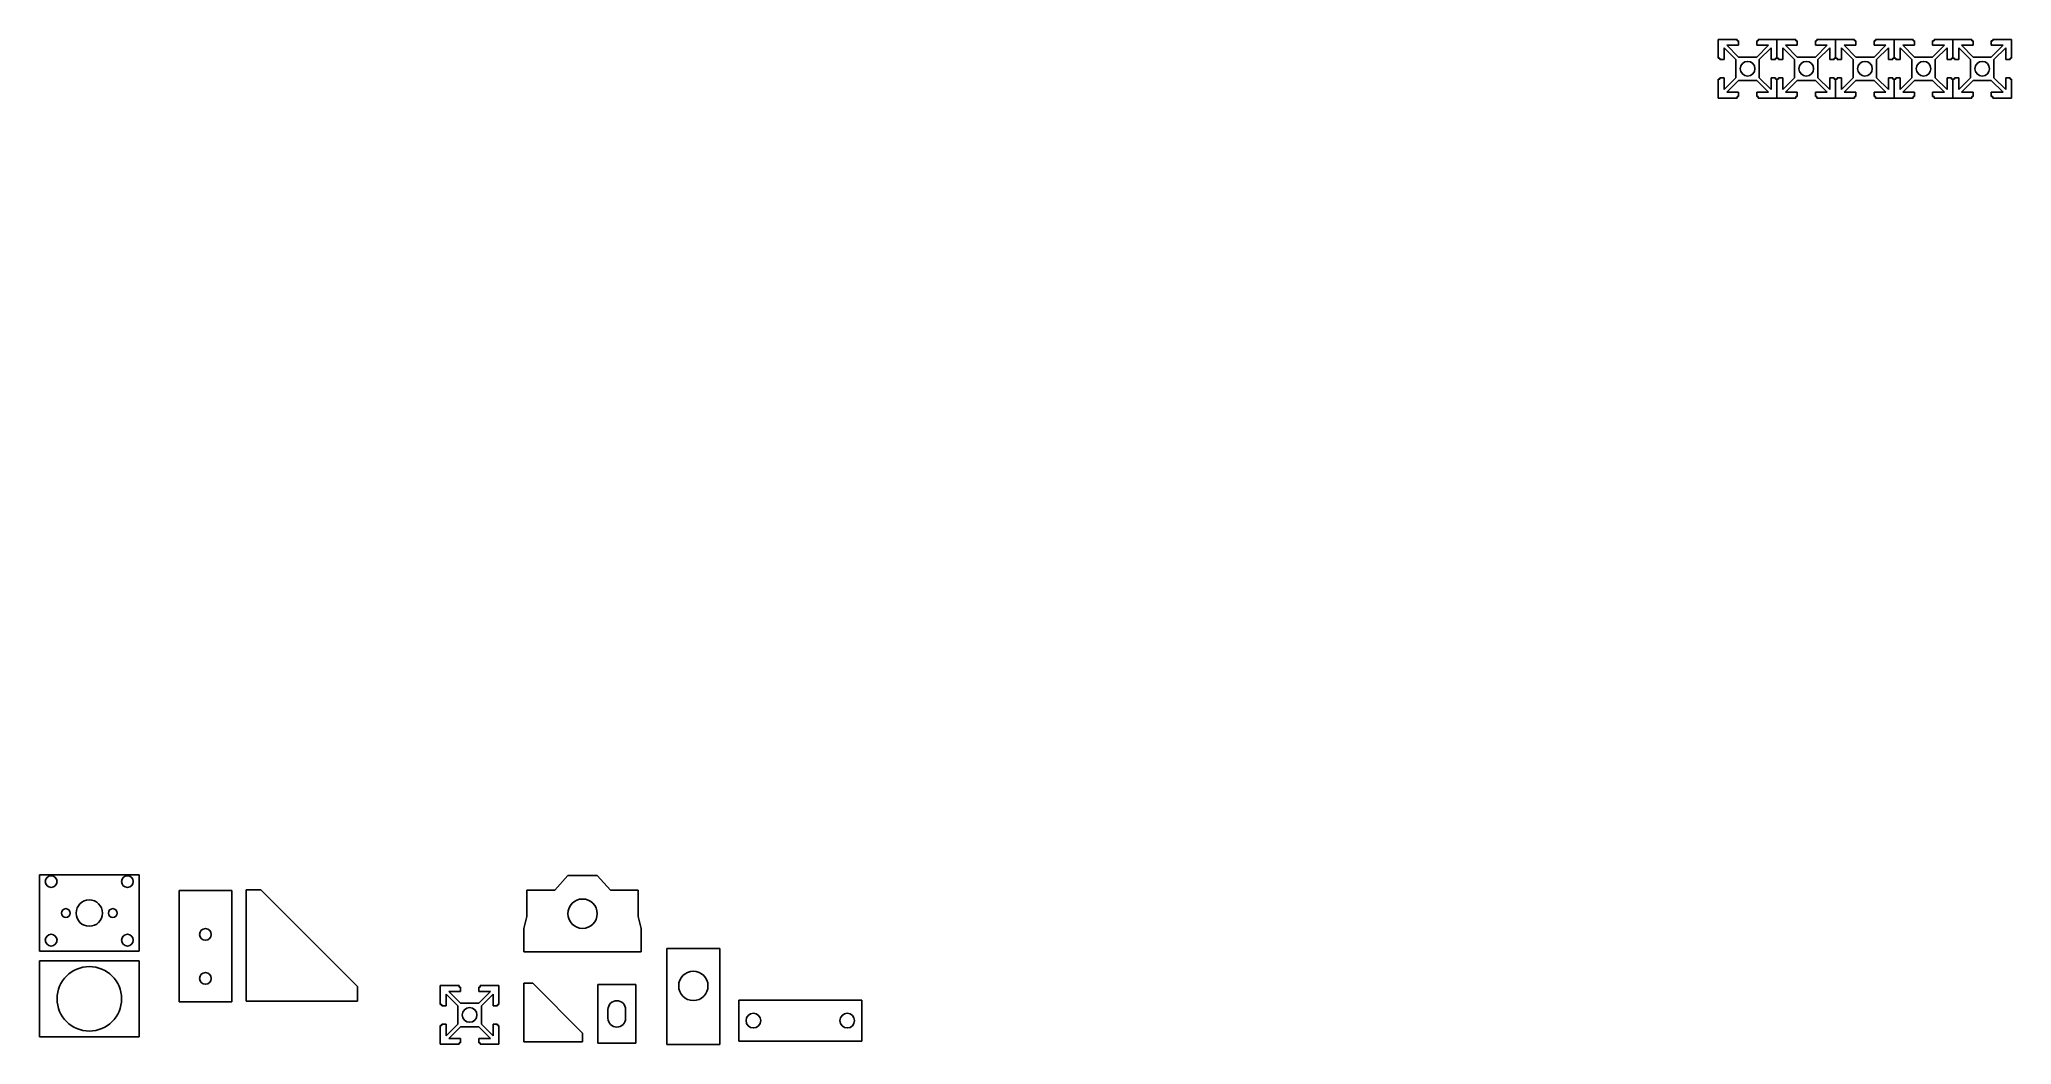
# Model space of a CAD drawing. Header units: inches. Extents: x -344 to 328, y -30 to 313.
import ezdxf

# ---------------------------------------------------------------- set-up
doc = ezdxf.new("R2010")
doc.units = ezdxf.units.IN
doc.header["$MEASUREMENT"] = 0

msp = doc.modelspace()

# ---------------------------------------------------------------- linework, layer by layer
for p, q in [((234.8, 312.79, 280), (228.4, 312.79, 280)), ((228.4, 306.39, 280), (228.4, 312.79, 280)), ((230.4, 305.89, 280), (230.4, 309.89, 280)), ((230.4, 309.89, 280), (234.4, 305.89, 280)), ((235.3, 310.79, 280), (231.3, 310.79, 280)), ((231.3, 310.79, 280), (235.3, 306.79, 280)), ((234.8, 312.79, 280), (234.8, 312.29, 280)), ((234.8, 312.29, 280), (235.3, 312.29, 280)), ((235.3, 312.29, 280), (235.3, 310.79, 280)), ((242, 312.29, 280), (241.5, 312.29, 280)), ((241.5, 312.29, 280), (241.5, 310.79, 280)), ((241.5, 310.79, 280), (245.5, 310.79, 280)), ((245.5, 310.79, 280), (241.5, 306.79, 280)), ((242, 312.79, 280), (248.4, 312.79, 280)), ((242, 312.79, 280), (242, 312.29, 280)), ((246.4, 309.89, 280), (242.4, 305.89, 280)), ((246.4, 305.89, 280), (246.4, 309.89, 280)), ((254.8, 312.79, 280), (248.4, 312.79, 280)), ((248.4, 306.39, 280), (248.4, 312.79, 280)), ((248.4, 306.39, 280), (248.4, 312.79, 280)), ((250.4, 305.89, 280), (250.4, 309.89, 280)), ((250.4, 309.89, 280), (254.4, 305.89, 280)), ((255.3, 310.79, 280), (251.3, 310.79, 280)), ((251.3, 310.79, 280), (255.3, 306.79, 280)), ((254.8, 312.79, 280), (254.8, 312.29, 280)), ((254.8, 312.29, 280), (255.3, 312.29, 280)), ((255.3, 312.29, 280), (255.3, 310.79, 280)), ((262, 312.29, 280), (261.5, 312.29, 280)), ((261.5, 312.29, 280), (261.5, 310.79, 280)), ((261.5, 310.79, 280), (265.5, 310.79, 280)), ((265.5, 310.79, 280), (261.5, 306.79, 280)), ((262, 312.79, 280), (268.4, 312.79, 280)), ((262, 312.79, 280), (262, 312.29, 280)), ((266.4, 309.89, 280), (262.4, 305.89, 280)), ((266.4, 305.89, 280), (266.4, 309.89, 280)), ((274.8, 312.79, 280), (268.4, 312.79, 280)), ((268.4, 306.39, 280), (268.4, 312.79, 280)), ((268.4, 306.39, 280), (268.4, 312.79, 280)), ((270.4, 305.89, 280), (270.4, 309.89, 280)), ((270.4, 309.89, 280), (274.4, 305.89, 280)), ((275.3, 310.79, 280), (271.3, 310.79, 280)), ((271.3, 310.79, 280), (275.3, 306.79, 280)), ((274.8, 312.79, 280), (274.8, 312.29, 280)), ((274.8, 312.29, 280), (275.3, 312.29, 280)), ((275.3, 312.29, 280), (275.3, 310.79, 280)), ((282, 312.29, 280), (281.5, 312.29, 280)), ((281.5, 312.29, 280), (281.5, 310.79, 280)), ((281.5, 310.79, 280), (285.5, 310.79, 280)), ((285.5, 310.79, 280), (281.5, 306.79, 280)), ((282, 312.79, 280), (288.4, 312.79, 280)), ((282, 312.79, 280), (282, 312.29, 280)), ((286.4, 309.89, 280), (282.4, 305.89, 280)), ((286.4, 305.89, 280), (286.4, 309.89, 280)), ((294.8, 312.79, 280), (288.4, 312.79, 280)), ((288.4, 306.39, 280), (288.4, 312.79, 280)), ((288.4, 306.39, 280), (288.4, 312.79, 280)), ((290.4, 305.89, 280), (290.4, 309.89, 280)), ((290.4, 309.89, 280), (294.4, 305.89, 280)), ((295.3, 310.79, 280), (291.3, 310.79, 280)), ((291.3, 310.79, 280), (295.3, 306.79, 280)), ((294.8, 312.79, 280), (294.8, 312.29, 280)), ((294.8, 312.29, 280), (295.3, 312.29, 280)), ((295.3, 312.29, 280), (295.3, 310.79, 280)), ((302, 312.29, 280), (301.5, 312.29, 280)), ((301.5, 312.29, 280), (301.5, 310.79, 280)), ((301.5, 310.79, 280), (305.5, 310.79, 280)), ((305.5, 310.79, 280), (301.5, 306.79, 280)), ((302, 312.79, 280), (308.4, 312.79, 280)), ((302, 312.79, 280), (302, 312.29, 280)), ((306.4, 309.89, 280), (302.4, 305.89, 280)), ((306.4, 305.89, 280), (306.4, 309.89, 280)), ((308.4, 306.39, 280), (308.4, 312.79, 280)), ((314.8, 312.79, 280), (308.4, 312.79, 280)), ((308.4, 306.39, 280), (308.4, 312.79, 280)), ((310.4, 305.89, 280), (310.4, 309.89, 280)), ((310.4, 309.89, 280), (314.4, 305.89, 280)), ((315.3, 310.79, 280), (311.3, 310.79, 280)), ((311.3, 310.79, 280), (315.3, 306.79, 280)), ((314.8, 312.79, 280), (314.8, 312.29, 280)), ((314.8, 312.29, 280), (315.3, 312.29, 280)), ((315.3, 312.29, 280), (315.3, 310.79, 280)), ((322, 312.29, 280), (321.5, 312.29, 280)), ((321.5, 312.29, 280), (321.5, 310.79, 280)), ((321.5, 310.79, 280), (325.5, 310.79, 280)), ((325.5, 310.79, 280), (321.5, 306.79, 280)), ((322, 312.79, 280), (328.4, 312.79, 280)), ((322, 312.79, 280), (322, 312.29, 280)), ((326.4, 309.89, 280), (322.4, 305.89, 280)), ((326.4, 305.89, 280), (326.4, 309.89, 280)), ((328.4, 306.39, 280), (328.4, 312.79, 280)), ((228.4, 306.39, 280), (228.9, 306.39, 280)), ((228.9, 306.39, 280), (228.9, 305.89, 280)), ((228.9, 305.89, 280), (230.4, 305.89, 280)), ((234.4, 305.89, 280), (234.4, 299.69, 280)), ((241.5, 306.79, 280), (235.3, 306.79, 280)), ((242.4, 299.69, 280), (242.4, 305.89, 280)), ((247.9, 305.89, 280), (246.4, 305.89, 280)), ((248.4, 306.39, 280), (247.9, 306.39, 280)), ((247.9, 306.39, 280), (247.9, 305.89, 280)), ((248.4, 306.39, 280), (248.9, 306.39, 280)), ((248.9, 306.39, 280), (248.9, 305.89, 280)), ((248.9, 305.89, 280), (250.4, 305.89, 280)), ((254.4, 305.89, 280), (254.4, 299.69, 280)), ((261.5, 306.79, 280), (255.3, 306.79, 280)), ((262.4, 299.69, 280), (262.4, 305.89, 280)), ((267.9, 305.89, 280), (266.4, 305.89, 280)), ((268.4, 306.39, 280), (267.9, 306.39, 280)), ((267.9, 306.39, 280), (267.9, 305.89, 280)), ((268.4, 306.39, 280), (268.9, 306.39, 280)), ((268.9, 306.39, 280), (268.9, 305.89, 280)), ((268.9, 305.89, 280), (270.4, 305.89, 280)), ((274.4, 305.89, 280), (274.4, 299.69, 280)), ((281.5, 306.79, 280), (275.3, 306.79, 280)), ((282.4, 299.69, 280), (282.4, 305.89, 280)), ((287.9, 305.89, 280), (286.4, 305.89, 280)), ((288.4, 306.39, 280), (287.9, 306.39, 280)), ((287.9, 306.39, 280), (287.9, 305.89, 280)), ((288.4, 306.39, 280), (288.9, 306.39, 280)), ((288.9, 306.39, 280), (288.9, 305.89, 280)), ((288.9, 305.89, 280), (290.4, 305.89, 280)), ((294.4, 305.89, 280), (294.4, 299.69, 280)), ((301.5, 306.79, 280), (295.3, 306.79, 280)), ((302.4, 299.69, 280), (302.4, 305.89, 280)), ((307.9, 305.89, 280), (306.4, 305.89, 280)), ((308.4, 306.39, 280), (307.9, 306.39, 280)), ((307.9, 306.39, 280), (307.9, 305.89, 280)), ((308.4, 306.39, 280), (308.9, 306.39, 280)), ((308.9, 306.39, 280), (308.9, 305.89, 280)), ((308.9, 305.89, 280), (310.4, 305.89, 280)), ((314.4, 305.89, 280), (314.4, 299.69, 280)), ((321.5, 306.79, 280), (315.3, 306.79, 280)), ((322.4, 299.69, 280), (322.4, 305.89, 280)), ((327.9, 305.89, 280), (326.4, 305.89, 280)), ((328.4, 306.39, 280), (327.9, 306.39, 280)), ((327.9, 306.39, 280), (327.9, 305.89, 280)), ((228.4, 299.19, 280), (228.4, 292.79, 280)), ((228.4, 299.19, 280), (228.9, 299.19, 280)), ((228.9, 299.19, 280), (228.9, 299.69, 280)), ((228.9, 299.69, 280), (230.4, 299.69, 280)), ((230.4, 299.69, 280), (230.4, 295.69, 280)), ((234.4, 299.69, 280), (230.4, 295.69, 280)), ((235.3, 298.79, 280), (231.3, 294.79, 280)), ((235.3, 298.79, 280), (241.5, 298.79, 280)), ((241.5, 298.79, 280), (245.5, 294.79, 280)), ((242.4, 299.69, 280), (246.4, 295.69, 280)), ((246.4, 299.69, 280), (246.4, 295.69, 280)), ((247.9, 299.69, 280), (246.4, 299.69, 280)), ((247.9, 299.19, 280), (247.9, 299.69, 280)), ((248.4, 299.19, 280), (247.9, 299.19, 280)), ((248.4, 299.19, 280), (248.4, 292.79, 280)), ((248.4, 299.19, 280), (248.9, 299.19, 280)), ((248.4, 299.19, 280), (248.4, 292.79, 280)), ((248.9, 299.19, 280), (248.9, 299.69, 280)), ((248.9, 299.69, 280), (250.4, 299.69, 280)), ((250.4, 299.69, 280), (250.4, 295.69, 280)), ((254.4, 299.69, 280), (250.4, 295.69, 280)), ((255.3, 298.79, 280), (251.3, 294.79, 280)), ((255.3, 298.79, 280), (261.5, 298.79, 280)), ((261.5, 298.79, 280), (265.5, 294.79, 280)), ((262.4, 299.69, 280), (266.4, 295.69, 280)), ((266.4, 299.69, 280), (266.4, 295.69, 280)), ((267.9, 299.69, 280), (266.4, 299.69, 280)), ((267.9, 299.19, 280), (267.9, 299.69, 280)), ((268.4, 299.19, 280), (267.9, 299.19, 280)), ((268.4, 299.19, 280), (268.4, 292.79, 280)), ((268.4, 299.19, 280), (268.9, 299.19, 280)), ((268.4, 299.19, 280), (268.4, 292.79, 280)), ((268.9, 299.19, 280), (268.9, 299.69, 280)), ((268.9, 299.69, 280), (270.4, 299.69, 280)), ((270.4, 299.69, 280), (270.4, 295.69, 280)), ((274.4, 299.69, 280), (270.4, 295.69, 280)), ((275.3, 298.79, 280), (271.3, 294.79, 280)), ((275.3, 298.79, 280), (281.5, 298.79, 280)), ((281.5, 298.79, 280), (285.5, 294.79, 280)), ((282.4, 299.69, 280), (286.4, 295.69, 280)), ((286.4, 299.69, 280), (286.4, 295.69, 280)), ((287.9, 299.69, 280), (286.4, 299.69, 280)), ((287.9, 299.19, 280), (287.9, 299.69, 280)), ((288.4, 299.19, 280), (287.9, 299.19, 280)), ((288.4, 299.19, 280), (288.4, 292.79, 280)), ((288.4, 299.19, 280), (288.9, 299.19, 280)), ((288.4, 299.19, 280), (288.4, 292.79, 280)), ((288.9, 299.19, 280), (288.9, 299.69, 280)), ((288.9, 299.69, 280), (290.4, 299.69, 280)), ((290.4, 299.69, 280), (290.4, 295.69, 280)), ((294.4, 299.69, 280), (290.4, 295.69, 280)), ((295.3, 298.79, 280), (291.3, 294.79, 280)), ((295.3, 298.79, 280), (301.5, 298.79, 280)), ((301.5, 298.79, 280), (305.5, 294.79, 280)), ((302.4, 299.69, 280), (306.4, 295.69, 280)), ((306.4, 299.69, 280), (306.4, 295.69, 280)), ((307.9, 299.69, 280), (306.4, 299.69, 280)), ((307.9, 299.19, 280), (307.9, 299.69, 280)), ((308.4, 299.19, 280), (307.9, 299.19, 280)), ((308.4, 299.19, 280), (308.4, 292.79, 280)), ((308.4, 299.19, 280), (308.4, 292.79, 280)), ((308.4, 299.19, 280), (308.9, 299.19, 280)), ((308.9, 299.19, 280), (308.9, 299.69, 280)), ((308.9, 299.69, 280), (310.4, 299.69, 280)), ((310.4, 299.69, 280), (310.4, 295.69, 280)), ((314.4, 299.69, 280), (310.4, 295.69, 280)), ((315.3, 298.79, 280), (311.3, 294.79, 280)), ((315.3, 298.79, 280), (321.5, 298.79, 280)), ((321.5, 298.79, 280), (325.5, 294.79, 280)), ((322.4, 299.69, 280), (326.4, 295.69, 280)), ((326.4, 299.69, 280), (326.4, 295.69, 280)), ((327.9, 299.69, 280), (326.4, 299.69, 280)), ((327.9, 299.19, 280), (327.9, 299.69, 280)), ((328.4, 299.19, 280), (327.9, 299.19, 280)), ((328.4, 299.19, 280), (328.4, 292.79, 280)), ((234.8, 292.79, 280), (228.4, 292.79, 280)), ((235.3, 294.79, 280), (231.3, 294.79, 280)), ((234.8, 292.79, 280), (234.8, 293.29, 280)), ((234.8, 293.29, 280), (235.3, 293.29, 280)), ((235.3, 293.29, 280), (235.3, 294.79, 280)), ((241.5, 294.79, 280), (245.5, 294.79, 280)), ((241.5, 293.29, 280), (241.5, 294.79, 280)), ((242, 293.29, 280), (241.5, 293.29, 280)), ((242, 292.79, 280), (242, 293.29, 280)), ((242, 292.79, 280), (248.4, 292.79, 280)), ((254.8, 292.79, 280), (248.4, 292.79, 280)), ((255.3, 294.79, 280), (251.3, 294.79, 280)), ((254.8, 292.79, 280), (254.8, 293.29, 280)), ((254.8, 293.29, 280), (255.3, 293.29, 280)), ((255.3, 293.29, 280), (255.3, 294.79, 280)), ((261.5, 294.79, 280), (265.5, 294.79, 280)), ((261.5, 293.29, 280), (261.5, 294.79, 280)), ((262, 293.29, 280), (261.5, 293.29, 280)), ((262, 292.79, 280), (262, 293.29, 280)), ((262, 292.79, 280), (268.4, 292.79, 280)), ((274.8, 292.79, 280), (268.4, 292.79, 280)), ((275.3, 294.79, 280), (271.3, 294.79, 280)), ((274.8, 292.79, 280), (274.8, 293.29, 280)), ((274.8, 293.29, 280), (275.3, 293.29, 280)), ((275.3, 293.29, 280), (275.3, 294.79, 280)), ((281.5, 294.79, 280), (285.5, 294.79, 280)), ((281.5, 293.29, 280), (281.5, 294.79, 280)), ((282, 293.29, 280), (281.5, 293.29, 280)), ((282, 292.79, 280), (282, 293.29, 280)), ((282, 292.79, 280), (288.4, 292.79, 280)), ((294.8, 292.79, 280), (288.4, 292.79, 280)), ((295.3, 294.79, 280), (291.3, 294.79, 280)), ((294.8, 292.79, 280), (294.8, 293.29, 280)), ((294.8, 293.29, 280), (295.3, 293.29, 280)), ((295.3, 293.29, 280), (295.3, 294.79, 280)), ((301.5, 294.79, 280), (305.5, 294.79, 280)), ((301.5, 293.29, 280), (301.5, 294.79, 280)), ((302, 293.29, 280), (301.5, 293.29, 280)), ((302, 292.79, 280), (302, 293.29, 280)), ((302, 292.79, 280), (308.4, 292.79, 280)), ((314.8, 292.79, 280), (308.4, 292.79, 280)), ((315.3, 294.79, 280), (311.3, 294.79, 280)), ((314.8, 292.79, 280), (314.8, 293.29, 280)), ((314.8, 293.29, 280), (315.3, 293.29, 280)), ((315.3, 293.29, 280), (315.3, 294.79, 280)), ((321.5, 294.79, 280), (325.5, 294.79, 280)), ((321.5, 293.29, 280), (321.5, 294.79, 280)), ((322, 293.29, 280), (321.5, 293.29, 280)), ((322, 292.79, 280), (322, 293.29, 280)), ((322, 292.79, 280), (328.4, 292.79, 280)), ((-343.98, 27.82), (-309.98, 27.82)), ((-343.98, 1.82), (-343.98, 27.82)), ((-309.98, 27.82), (-309.98, 1.82)), ((-168.31, 22.61), (-163.81, 27.61)), ((-153.81, 27.61), (-163.81, 27.61)), ((-149.31, 22.61), (-153.81, 27.61)), ((-278.39, 22.53), (-296.39, 22.53)), ((-296.39, 22.53), (-296.39, -15.47)), ((-278.39, -15.47), (-278.39, 22.53)), ((-273.49, -15.26), (-273.49, 22.74)), ((-273.49, 22.74), (-268.49, 22.74)), ((-268.49, 22.74), (-235.49, -10.26)), ((-177.81, 13.61), (-177.81, 22.61)), ((-168.31, 22.61), (-177.81, 22.61)), ((-139.81, 22.61), (-149.31, 22.61)), ((-139.81, 13.61), (-139.81, 22.61)), ((-177.81, 13.61), (-178.81, 9.61)), ((-139.81, 13.61), (-138.81, 9.61)), ((-178.81, 9.61), (-178.81, 1.61)), ((-138.81, 1.61), (-138.81, 9.61)), ((-309.98, 1.82), (-343.98, 1.82)), ((-178.81, 1.61), (-138.81, 1.61)), ((-177.81, 1.61), (-139.81, 1.61)), ((-112.04, 2.77), (-130.04, 2.77)), ((-130.04, 2.77), (-130.04, -30.03)), ((-112.04, -30.03), (-112.04, 2.77)), ((-343.98, -1.43), (-309.98, -1.43)), ((-343.98, -27.43), (-343.98, -1.43)), ((-309.98, -1.43), (-309.98, -27.43)), ((-235.49, -15.26), (-235.49, -10.26)), ((-200.9, -9.94), (-207.3, -9.94)), ((-207.3, -16.34), (-207.3, -9.94)), ((-205.3, -16.84), (-205.3, -12.84)), ((-201.3, -16.84), (-205.3, -12.84)), ((-200.4, -11.94), (-204.4, -11.94)), ((-200.4, -15.94), (-204.4, -11.94)), ((-200.9, -9.94), (-200.9, -10.44)), ((-200.9, -10.44), (-200.4, -10.44)), ((-200.4, -10.44), (-200.4, -11.94)), ((-193.7, -10.44), (-194.2, -10.44)), ((-194.2, -10.44), (-194.2, -11.94)), ((-194.2, -11.94), (-190.2, -11.94)), ((-194.2, -15.94), (-190.2, -11.94)), ((-193.7, -9.94), (-187.3, -9.94)), ((-193.7, -9.94), (-193.7, -10.44)), ((-193.3, -16.84), (-189.3, -12.84)), ((-189.3, -16.84), (-189.3, -12.84)), ((-187.3, -16.34), (-187.3, -9.94)), ((-178.79, -29.09), (-178.79, -9.09)), ((-178.79, -9.09), (-175.79, -9.09)), ((-175.79, -9.09), (-158.79, -26.09)), ((-153.64, -29.57), (-153.64, -9.57)), ((-153.64, -9.57), (-140.64, -9.57)), ((-140.64, -9.57), (-140.64, -29.57)), ((-296.39, -15.47), (-278.39, -15.47)), ((-273.49, -15.26), (-235.49, -15.26)), ((-207.3, -16.34), (-206.8, -16.34)), ((-206.8, -16.34), (-206.8, -16.84)), ((-206.8, -16.84), (-205.3, -16.84)), ((-201.3, -16.84), (-201.3, -23.04)), ((-194.2, -15.94), (-200.4, -15.94)), ((-193.3, -23.04), (-193.3, -16.84)), ((-187.8, -16.84), (-189.3, -16.84)), ((-187.3, -16.34), (-187.8, -16.34)), ((-187.8, -16.34), (-187.8, -16.84)), ((-150.14, -21.07), (-150.14, -18.07)), ((-144.14, -21.07), (-144.14, -18.07)), ((-63.57, -14.86), (-105.57, -14.86)), ((-105.57, -14.86), (-105.57, -28.86)), ((-63.57, -28.86), (-63.57, -14.86)), ((-207.3, -23.54), (-207.3, -29.94)), ((-207.3, -23.54), (-206.8, -23.54)), ((-206.8, -23.54), (-206.8, -23.04)), ((-206.8, -23.04), (-205.3, -23.04)), ((-205.3, -23.04), (-205.3, -27.04)), ((-205.3, -27.04), (-201.3, -23.04)), ((-204.4, -27.94), (-200.4, -23.94)), ((-200.4, -23.94), (-194.2, -23.94)), ((-190.2, -27.94), (-194.2, -23.94)), ((-189.3, -27.04), (-193.3, -23.04)), ((-189.3, -23.04), (-189.3, -27.04)), ((-187.8, -23.04), (-189.3, -23.04)), ((-187.8, -23.54), (-187.8, -23.04)), ((-187.3, -23.54), (-187.8, -23.54)), ((-187.3, -23.54), (-187.3, -29.94)), ((-158.79, -29.09), (-158.79, -26.09)), ((-309.98, -27.43), (-343.98, -27.43)), ((-200.9, -29.94), (-207.3, -29.94)), ((-200.4, -27.94), (-204.4, -27.94)), ((-200.9, -29.94), (-200.9, -29.44)), ((-200.9, -29.44), (-200.4, -29.44)), ((-200.4, -29.44), (-200.4, -27.94)), ((-194.2, -27.94), (-190.2, -27.94)), ((-194.2, -29.44), (-194.2, -27.94)), ((-193.7, -29.44), (-194.2, -29.44)), ((-193.7, -29.94), (-193.7, -29.44)), ((-193.7, -29.94), (-187.3, -29.94)), ((-178.79, -29.09), (-158.79, -29.09)), ((-140.64, -29.57), (-153.64, -29.57)), ((-130.04, -30.03), (-112.04, -30.03)), ((-105.57, -28.86), (-63.57, -28.86))]:
    msp.add_line(p, q)
for centre, radius in [((238.4, 302.79, 280), 2.5), ((258.4, 302.79, 280), 2.5), ((278.4, 302.79, 280), 2.5), ((298.4, 302.79, 280), 2.5), ((318.4, 302.79, 280), 2.5), ((-339.98, 25.57), 2), ((-313.98, 25.57), 2), ((-334.98, 14.82), 1.5), ((-326.98, 14.82), 4.5), ((-318.98, 14.82), 1.5), ((-158.81, 14.61), 5), ((-339.98, 5.57), 2), ((-313.98, 5.57), 2), ((-287.39, 7.53), 2), ((-326.98, -14.43), 11), ((-287.39, -7.47), 2), ((-121.04, -10.03), 5), ((-197.3, -19.94), 2.5), ((-100.57, -21.86), 2.5), ((-68.57, -21.86), 2.5)]:
    msp.add_circle(centre, radius)
for centre, start, end in [((-147.14, -18.07), 0, 180), ((-147.14, -21.07), 180, 0)]:
    msp.add_arc(centre, 3, start, end)

doc.saveas('drawing.dxf')
